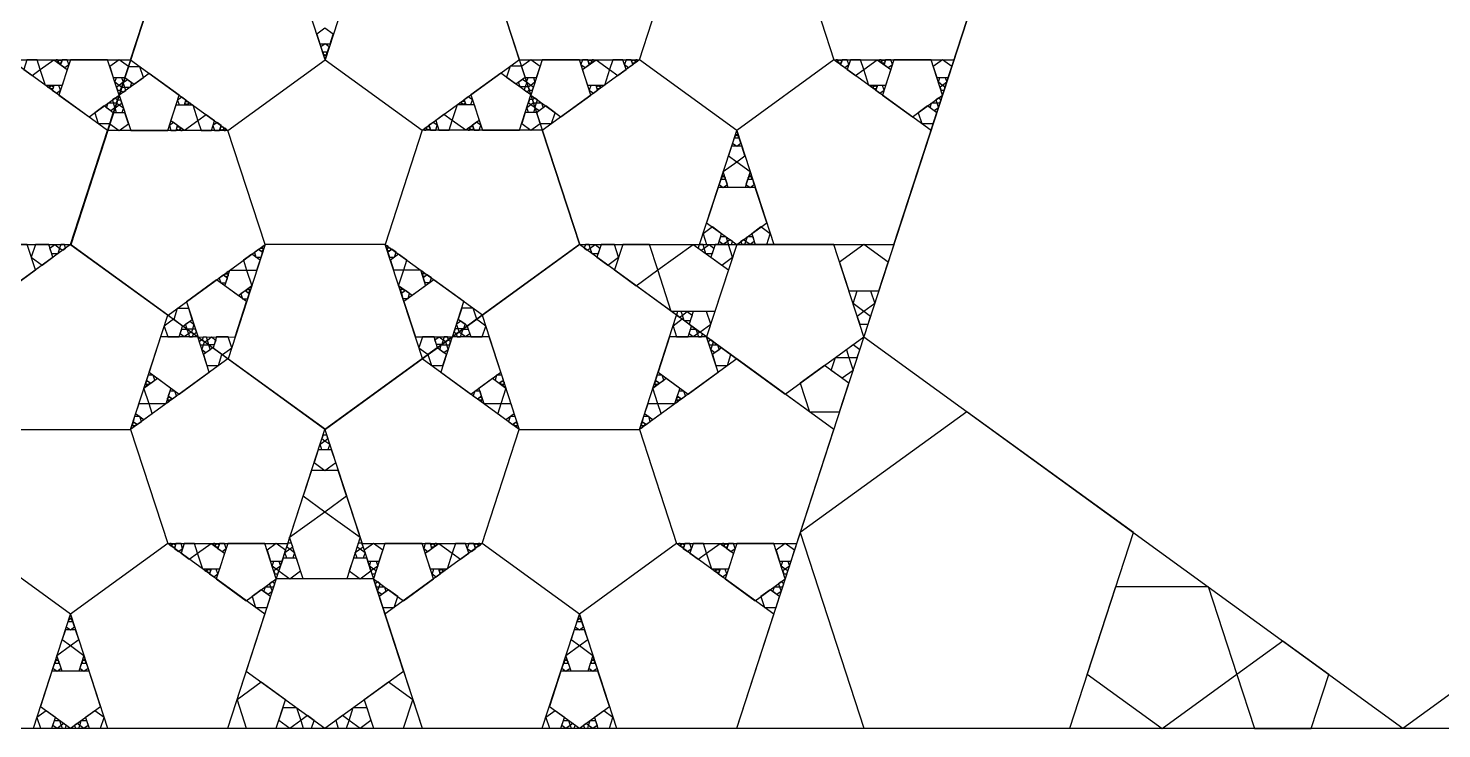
# Model space of a CAD drawing. Header units: inches. Extents: x -578 to 126, y -85 to 118.
# Drawn here: x -311.85 to -282.41, y -85.14 to -70.55 of the extents above; entities that cross this region are included whole.
import ezdxf

# ---------------------------------------------------------------- set-up
doc = ezdxf.new("R2010")
doc.units = ezdxf.units.IN
doc.header["$MEASUREMENT"] = 0
doc.layers.add('drawing', color=7, linetype='Continuous')

msp = doc.modelspace()

# ---------------------------------------------------------------- linework, layer by layer
for points in [[(-302.398, -68.823), (-300.374, -75.054), (-305.674, -78.905), (-310.974, -75.054), (-308.949, -68.823)], [(-299.123, -71.203), (-298.349, -68.823), (-295.847, -68.823), (-295.074, -71.203), (-297.098, -72.674)], [(-305.672, -71.202), (-303.646, -72.671), (-304.417, -75.051), (-306.919, -75.054), (-307.695, -72.675)], [(-309.723, -78.905), (-308.949, -81.285), (-310.974, -82.755), (-312.998, -81.285), (-312.225, -78.905)], [(-301.625, -78.905), (-299.123, -78.905), (-298.349, -81.285), (-300.374, -82.755), (-302.398, -81.285)]]:
    msp.add_lwpolyline(points, close=True)
at = {"layer": 'drawing'}
for points in [[(-283.222, 95.766), (-378.328, 26.668), (-342.001, -85.135), (-224.444, -85.135), (-188.117, 26.668)], [(-319.55, -16.037), (-355.877, -42.43), (-342.001, -85.135), (-297.098, -85.135), (-283.222, -42.43)], [(-319.55, -16.037), (-355.877, -42.43), (-342.001, -85.135), (-297.098, -85.135), (-283.222, -42.43)], [(-319.55, -68.823), (-314.249, -85.135), (-297.098, -85.135), (-291.798, -68.823), (-305.674, -58.742)], [(-305.674, -58.742), (-319.55, -68.823), (-314.249, -85.135), (-297.098, -85.135), (-291.798, -68.823)], [(-294.448, -76.979), (-283.222, -85.135), (-271.997, -76.98), (-276.285, -63.783), (-290.16, -63.783)], [(-294.448, -76.979), (-283.222, -85.135), (-271.997, -76.979), (-276.285, -63.783), (-290.16, -63.783)], [(-308.949, -68.823), (-314.249, -64.973), (-319.55, -68.823), (-317.525, -75.054), (-310.974, -75.054)], [(-308.949, -68.823), (-314.249, -64.973), (-319.55, -68.823), (-317.525, -75.054), (-310.974, -75.054)], [(-300.374, -75.054), (-293.822, -75.054), (-291.798, -68.823), (-297.098, -64.973), (-302.398, -68.823)], [(-300.374, -75.054), (-293.822, -75.054), (-291.798, -68.823), (-297.098, -64.973), (-302.398, -68.823)], [(-312.225, -71.203), (-309.723, -71.203), (-308.949, -68.823), (-310.974, -67.353), (-312.998, -68.823)], [(-298.349, -68.823), (-300.374, -67.353), (-302.398, -68.823), (-301.625, -71.203), (-299.123, -71.203)], [(-295.074, -71.203), (-292.571, -71.203), (-291.798, -68.823), (-293.822, -67.353), (-295.847, -68.823)], [(-308.95, -68.826), (-310.968, -75.058), (-305.664, -78.903), (-300.368, -75.047), (-302.399, -68.819)], [(-305.672, -71.202), (-306.448, -68.823), (-308.95, -68.826), (-309.721, -71.206), (-307.695, -72.675)], [(-303.646, -72.671), (-301.623, -71.198), (-302.399, -68.819), (-304.901, -68.821), (-305.672, -71.202)], [(-305.5, -70.671), (-305.673, -70.546), (-305.845, -70.672), (-305.779, -70.874), (-305.566, -70.874)], [(-305.586, -70.937), (-305.672, -70.874), (-305.758, -70.937), (-305.725, -71.038), (-305.619, -71.038)], [(-314.249, -72.674), (-313.476, -75.054), (-310.974, -75.054), (-310.201, -72.674), (-312.225, -71.203)], [(-311.774, -71.531), (-311.602, -71.406), (-311.667, -71.203), (-311.88, -71.203), (-311.946, -71.406)], [(-311.494, -71.736), (-311.602, -71.406), (-311.321, -71.202), (-311.04, -71.406), (-311.147, -71.736)], [(-311.256, -71.248), (-311.233, -71.231), (-311.242, -71.203), (-311.271, -71.203), (-311.28, -71.231)], [(-311.218, -71.277), (-311.233, -71.231), (-311.194, -71.203), (-311.155, -71.231), (-311.17, -71.277)], [(-310.587, -72.393), (-309.962, -71.939), (-310.201, -71.203), (-310.974, -71.203), (-311.213, -71.939)], [(-310.587, -72.393), (-309.962, -71.939), (-310.201, -71.203), (-310.974, -71.203), (-311.213, -71.939)], [(-311.093, -71.367), (-311.007, -71.305), (-311.04, -71.203), (-311.146, -71.203), (-311.179, -71.305)], [(-309.768, -71.344), (-309.962, -71.203), (-310.155, -71.344), (-310.081, -71.571), (-309.842, -71.571)], [(-305.633, -71.084), (-305.672, -71.112), (-305.711, -71.084), (-305.696, -71.038), (-305.648, -71.038)], [(-305.648, -71.129), (-305.672, -71.112), (-305.696, -71.129), (-305.687, -71.157), (-305.657, -71.157)], [(-301.193, -71.344), (-301.386, -71.203), (-301.579, -71.344), (-301.505, -71.571), (-301.266, -71.571)], [(-301.147, -71.203), (-301.386, -71.939), (-300.76, -72.393), (-300.135, -71.939), (-300.374, -71.203)], [(-301.147, -71.203), (-301.386, -71.939), (-300.76, -72.393), (-300.135, -71.939), (-300.374, -71.203)], [(-299.123, -71.203), (-301.147, -72.674), (-300.374, -75.054), (-297.871, -75.054), (-297.098, -72.674)], [(-300.308, -71.203), (-300.341, -71.305), (-300.255, -71.367), (-300.168, -71.305), (-300.201, -71.203)], [(-300.027, -71.202), (-299.746, -71.406), (-299.853, -71.736), (-300.201, -71.736), (-300.308, -71.406)], [(-300.154, -71.203), (-300.115, -71.231), (-300.13, -71.277), (-300.178, -71.277), (-300.192, -71.231)], [(-300.106, -71.203), (-300.115, -71.231), (-300.091, -71.248), (-300.067, -71.231), (-300.077, -71.203)], [(-299.68, -71.203), (-299.746, -71.406), (-299.574, -71.531), (-299.401, -71.406), (-299.467, -71.203)], [(-299.401, -71.203), (-299.434, -71.305), (-299.348, -71.367), (-299.262, -71.305), (-299.295, -71.203)], [(-299.247, -71.203), (-299.208, -71.231), (-299.223, -71.277), (-299.271, -71.277), (-299.286, -71.231)], [(-299.199, -71.203), (-299.208, -71.231), (-299.185, -71.248), (-299.161, -71.231), (-299.17, -71.203)], [(-297.098, -72.674), (-296.325, -75.054), (-293.822, -75.054), (-293.049, -72.674), (-295.074, -71.203)], [(-295.012, -71.248), (-294.988, -71.231), (-294.997, -71.203), (-295.026, -71.203), (-295.035, -71.231)], [(-294.973, -71.277), (-294.988, -71.231), (-294.949, -71.203), (-294.91, -71.231), (-294.925, -71.277)], [(-294.848, -71.367), (-294.762, -71.305), (-294.795, -71.203), (-294.901, -71.203), (-294.934, -71.305)], [(-294.623, -71.531), (-294.45, -71.406), (-294.516, -71.203), (-294.729, -71.203), (-294.795, -71.406)], [(-294.343, -71.736), (-294.45, -71.406), (-294.169, -71.202), (-293.888, -71.406), (-293.996, -71.736)], [(-294.105, -71.248), (-294.081, -71.231), (-294.09, -71.203), (-294.12, -71.203), (-294.129, -71.231)], [(-294.066, -71.277), (-294.081, -71.231), (-294.043, -71.203), (-294.004, -71.231), (-294.019, -71.277)], [(-293.436, -72.393), (-292.81, -71.939), (-293.049, -71.203), (-293.822, -71.203), (-294.061, -71.939)], [(-293.436, -72.393), (-292.81, -71.939), (-293.049, -71.203), (-293.822, -71.203), (-294.061, -71.939)], [(-293.942, -71.367), (-293.855, -71.305), (-293.888, -71.203), (-293.995, -71.203), (-294.028, -71.305)], [(-292.617, -71.344), (-292.81, -71.203), (-293.004, -71.344), (-292.93, -71.571), (-292.691, -71.571)], [(-309.334, -71.487), (-309.959, -71.942), (-309.719, -72.677), (-308.946, -72.676), (-308.708, -71.941)], [(-309.453, -71.574), (-309.527, -71.347), (-309.766, -71.347), (-309.84, -71.574), (-309.646, -71.714)], [(-301.621, -72.668), (-301.383, -71.933), (-302.009, -71.479), (-302.634, -71.934), (-302.395, -72.669)], [(-301.621, -72.668), (-301.383, -71.933), (-302.009, -71.479), (-302.634, -71.934), (-302.395, -72.669)], [(-301.577, -71.338), (-301.816, -71.338), (-301.89, -71.566), (-301.696, -71.706), (-301.503, -71.565)], [(-311.429, -71.781), (-311.406, -71.764), (-311.415, -71.736), (-311.444, -71.736), (-311.453, -71.764)], [(-311.391, -71.81), (-311.406, -71.764), (-311.367, -71.736), (-311.328, -71.764), (-311.343, -71.81)], [(-311.266, -71.9), (-311.18, -71.837), (-311.213, -71.736), (-311.319, -71.736), (-311.352, -71.837)], [(-309.875, -71.673), (-309.962, -71.736), (-310.048, -71.673), (-310.015, -71.571), (-309.908, -71.571)], [(-309.908, -71.775), (-309.962, -71.736), (-310.015, -71.775), (-309.995, -71.837), (-309.929, -71.837)], [(-309.82, -71.841), (-309.84, -71.778), (-309.906, -71.778), (-309.926, -71.841), (-309.873, -71.879)], [(-309.733, -71.778), (-309.84, -71.778), (-309.873, -71.676), (-309.787, -71.613), (-309.7, -71.676)], [(-301.469, -71.667), (-301.503, -71.769), (-301.61, -71.769), (-301.643, -71.667), (-301.556, -71.604)], [(-301.437, -71.769), (-301.503, -71.769), (-301.523, -71.832), (-301.469, -71.87), (-301.416, -71.832)], [(-301.299, -71.673), (-301.386, -71.736), (-301.473, -71.673), (-301.44, -71.571), (-301.332, -71.571)], [(-301.333, -71.775), (-301.386, -71.736), (-301.439, -71.775), (-301.419, -71.837), (-301.353, -71.837)], [(-300.135, -71.736), (-300.168, -71.837), (-300.082, -71.9), (-299.995, -71.837), (-300.028, -71.736)], [(-299.981, -71.736), (-299.942, -71.764), (-299.957, -71.81), (-300.004, -71.81), (-300.019, -71.764)], [(-299.933, -71.736), (-299.942, -71.764), (-299.918, -71.781), (-299.894, -71.764), (-299.903, -71.736)], [(-294.278, -71.781), (-294.254, -71.764), (-294.263, -71.736), (-294.293, -71.736), (-294.302, -71.764)], [(-294.24, -71.81), (-294.254, -71.764), (-294.216, -71.736), (-294.177, -71.764), (-294.192, -71.81)], [(-294.115, -71.9), (-294.028, -71.837), (-294.061, -71.736), (-294.168, -71.736), (-294.201, -71.837)], [(-292.723, -71.673), (-292.81, -71.736), (-292.897, -71.673), (-292.864, -71.571), (-292.757, -71.571)], [(-292.757, -71.775), (-292.81, -71.736), (-292.863, -71.775), (-292.843, -71.837), (-292.777, -71.837)], [(-310.188, -72.103), (-310.081, -72.103), (-310.048, -72.205), (-310.134, -72.268), (-310.221, -72.205)], [(-310.101, -72.04), (-310.081, -72.103), (-310.015, -72.103), (-309.994, -72.04), (-310.048, -72.001)], [(-310.012, -72.106), (-309.959, -72.145), (-309.906, -72.106), (-309.926, -72.043), (-309.992, -72.043)], [(-308.655, -71.979), (-308.741, -72.042), (-308.708, -72.143), (-308.601, -72.143), (-308.568, -72.042)], [(-308.529, -72.07), (-308.515, -72.115), (-308.553, -72.143), (-308.592, -72.115), (-308.577, -72.07)], [(-308.491, -72.098), (-308.515, -72.115), (-308.506, -72.143), (-308.476, -72.143), (-308.467, -72.115)], [(-302.836, -72.137), (-302.827, -72.109), (-302.851, -72.092), (-302.875, -72.109), (-302.866, -72.137)], [(-302.788, -72.137), (-302.827, -72.109), (-302.812, -72.064), (-302.765, -72.063), (-302.75, -72.109)], [(-302.634, -72.137), (-302.601, -72.035), (-302.688, -71.973), (-302.774, -72.036), (-302.741, -72.137)], [(-301.436, -72.097), (-301.383, -72.135), (-301.33, -72.097), (-301.35, -72.034), (-301.416, -72.034)], [(-301.333, -72.103), (-301.267, -72.103), (-301.247, -72.04), (-301.3, -72.001), (-301.353, -72.04)], [(-301.3, -72.205), (-301.267, -72.103), (-301.16, -72.103), (-301.126, -72.205), (-301.213, -72.268)], [(-293.037, -72.103), (-292.929, -72.103), (-292.896, -72.205), (-292.983, -72.268), (-293.07, -72.205)], [(-292.95, -72.04), (-292.929, -72.103), (-292.863, -72.103), (-292.843, -72.04), (-292.896, -72.001)], [(-310.468, -72.306), (-310.394, -72.534), (-310.155, -72.534), (-310.081, -72.306), (-310.274, -72.166)], [(-310.152, -72.537), (-309.958, -72.677), (-309.765, -72.537), (-309.839, -72.31), (-310.078, -72.31)], [(-310.046, -72.208), (-309.959, -72.145), (-309.872, -72.208), (-309.905, -72.31), (-310.012, -72.31)], [(-308.426, -72.143), (-308.318, -72.473), (-308.599, -72.677), (-308.88, -72.474), (-308.773, -72.143)], [(-308.146, -72.348), (-308.318, -72.473), (-308.252, -72.676), (-308.039, -72.675), (-307.974, -72.473)], [(-303.088, -72.67), (-303.023, -72.467), (-303.195, -72.342), (-303.367, -72.468), (-303.301, -72.67)], [(-302.741, -72.671), (-303.023, -72.467), (-302.916, -72.137), (-302.568, -72.137), (-302.461, -72.467)], [(-301.576, -72.528), (-301.382, -72.668), (-301.189, -72.528), (-301.263, -72.3), (-301.502, -72.301)], [(-301.47, -72.199), (-301.383, -72.135), (-301.296, -72.198), (-301.329, -72.3), (-301.437, -72.301)], [(-301.193, -72.534), (-300.954, -72.534), (-300.88, -72.306), (-301.073, -72.166), (-301.266, -72.306)], [(-293.316, -72.306), (-293.243, -72.534), (-293.004, -72.534), (-292.93, -72.306), (-293.123, -72.166)], [(-307.695, -72.675), (-310.197, -72.678), (-310.968, -75.058), (-308.942, -76.527), (-306.919, -75.054)], [(-308.827, -72.512), (-308.913, -72.575), (-308.88, -72.676), (-308.774, -72.676), (-308.741, -72.575)], [(-308.702, -72.603), (-308.687, -72.648), (-308.726, -72.676), (-308.765, -72.648), (-308.75, -72.603)], [(-308.664, -72.631), (-308.687, -72.648), (-308.678, -72.676), (-308.649, -72.676), (-308.64, -72.648)], [(-307.92, -72.511), (-308.007, -72.574), (-307.974, -72.675), (-307.867, -72.675), (-307.834, -72.574)], [(-307.795, -72.602), (-307.781, -72.647), (-307.819, -72.675), (-307.858, -72.647), (-307.843, -72.602)], [(-307.757, -72.63), (-307.781, -72.647), (-307.772, -72.675), (-307.742, -72.675), (-307.733, -72.647)], [(-304.417, -75.051), (-302.391, -76.52), (-300.368, -75.047), (-301.144, -72.668), (-303.646, -72.671)], [(-303.569, -72.671), (-303.56, -72.643), (-303.584, -72.625), (-303.608, -72.643), (-303.598, -72.671)], [(-303.521, -72.671), (-303.56, -72.643), (-303.545, -72.597), (-303.498, -72.597), (-303.483, -72.643)], [(-303.367, -72.67), (-303.334, -72.569), (-303.421, -72.507), (-303.507, -72.569), (-303.474, -72.67)], [(-302.663, -72.67), (-302.654, -72.642), (-302.677, -72.624), (-302.701, -72.642), (-302.692, -72.67)], [(-302.615, -72.67), (-302.654, -72.642), (-302.639, -72.596), (-302.591, -72.596), (-302.576, -72.642)], [(-302.461, -72.669), (-302.428, -72.568), (-302.514, -72.506), (-302.6, -72.568), (-302.567, -72.669)], [(-297.27, -73.204), (-297.098, -73.33), (-296.926, -73.204), (-296.992, -73.002), (-297.205, -73.002)], [(-297.184, -72.939), (-297.098, -73.002), (-297.012, -72.939), (-297.045, -72.838), (-297.151, -72.838)], [(-297.137, -72.793), (-297.098, -72.764), (-297.059, -72.793), (-297.074, -72.838), (-297.122, -72.838)], [(-297.122, -72.747), (-297.098, -72.764), (-297.074, -72.747), (-297.083, -72.719), (-297.113, -72.719)], [(-297.402, -73.609), (-297.378, -73.627), (-297.354, -73.609), (-297.364, -73.581), (-297.393, -73.581)], [(-297.379, -73.534), (-297.098, -73.33), (-296.817, -73.534), (-296.924, -73.864), (-297.272, -73.864)], [(-296.842, -73.609), (-296.818, -73.627), (-296.794, -73.609), (-296.803, -73.581), (-296.833, -73.581)], [(-297.724, -74.6), (-297.098, -75.054), (-296.472, -74.6), (-296.711, -73.864), (-297.485, -73.864)], [(-297.464, -73.801), (-297.378, -73.864), (-297.292, -73.801), (-297.325, -73.7), (-297.431, -73.7)], [(-297.417, -73.655), (-297.378, -73.627), (-297.34, -73.655), (-297.354, -73.7), (-297.402, -73.7)], [(-296.904, -73.801), (-296.818, -73.864), (-296.732, -73.801), (-296.765, -73.7), (-296.871, -73.7)], [(-296.857, -73.655), (-296.818, -73.627), (-296.779, -73.655), (-296.794, -73.7), (-296.842, -73.7)], [(-297.604, -74.686), (-297.798, -74.827), (-297.724, -75.054), (-297.485, -75.054), (-297.411, -74.827)], [(-296.472, -75.054), (-296.399, -74.827), (-296.592, -74.686), (-296.785, -74.827), (-296.711, -75.054)], [(-310.974, -75.054), (-316.274, -78.905), (-314.249, -85.135), (-307.698, -85.135), (-305.674, -78.905)], [(-310.974, -75.054), (-316.274, -78.905), (-314.249, -85.135), (-307.698, -85.135), (-305.674, -78.905)], [(-309.723, -78.905), (-308.949, -76.525), (-310.974, -75.054), (-312.998, -76.525), (-312.225, -78.905)], [(-312.434, -75.054), (-312.606, -75.584), (-312.155, -75.912), (-311.704, -75.584), (-311.876, -75.054)], [(-311.704, -75.054), (-311.79, -75.319), (-311.564, -75.483), (-311.339, -75.319), (-311.425, -75.054)], [(-311.3, -75.053), (-311.199, -75.127), (-311.237, -75.246), (-311.362, -75.246), (-311.401, -75.127)], [(-311.175, -75.054), (-311.199, -75.127), (-311.136, -75.172), (-311.074, -75.127), (-311.098, -75.054)], [(-306.919, -75.054), (-307.69, -77.435), (-305.664, -78.903), (-303.641, -77.43), (-304.417, -75.051)], [(-305.674, -78.905), (-303.649, -85.135), (-297.098, -85.135), (-295.074, -78.905), (-300.374, -75.054)], [(-305.674, -78.905), (-303.649, -85.135), (-297.098, -85.135), (-295.074, -78.905), (-300.374, -75.054)], [(-299.123, -78.905), (-298.349, -76.525), (-300.374, -75.054), (-302.398, -76.525), (-301.625, -78.905)], [(-300.211, -75.172), (-300.149, -75.127), (-300.173, -75.054), (-300.249, -75.054), (-300.273, -75.127)], [(-300.11, -75.246), (-300.149, -75.127), (-300.048, -75.053), (-299.946, -75.127), (-299.985, -75.246)], [(-299.783, -75.483), (-299.558, -75.319), (-299.644, -75.054), (-299.923, -75.054), (-300.009, -75.319)], [(-299.193, -75.912), (-298.741, -75.584), (-298.914, -75.054), (-299.472, -75.054), (-299.644, -75.584)], [(-298.461, -76.449), (-298.741, -75.584), (-298.006, -75.05), (-297.27, -75.584), (-297.551, -76.449)], [(-297.838, -75.172), (-297.776, -75.127), (-297.799, -75.054), (-297.876, -75.054), (-297.9, -75.127)], [(-297.737, -75.246), (-297.776, -75.127), (-297.674, -75.053), (-297.573, -75.127), (-297.612, -75.246)], [(-296.086, -78.169), (-294.448, -76.979), (-295.074, -75.054), (-297.098, -75.054), (-297.724, -76.979)], [(-296.086, -78.169), (-294.448, -76.979), (-295.074, -75.054), (-297.098, -75.054), (-297.724, -76.979)], [(-297.41, -75.483), (-297.184, -75.319), (-297.27, -75.054), (-297.549, -75.054), (-297.635, -75.319)], [(-297.324, -74.889), (-297.291, -74.991), (-297.378, -75.055), (-297.464, -74.991), (-297.431, -74.889)], [(-297.237, -74.953), (-297.291, -74.991), (-297.27, -75.054), (-297.205, -75.054), (-297.184, -74.991)], [(-296.926, -75.054), (-296.905, -74.991), (-296.959, -74.953), (-297.012, -74.991), (-296.992, -75.054)], [(-296.819, -75.055), (-296.905, -74.991), (-296.872, -74.889), (-296.765, -74.889), (-296.732, -74.991)], [(-293.942, -75.422), (-294.448, -75.054), (-294.954, -75.422), (-294.761, -76.017), (-294.135, -76.017)], [(-307.37, -75.382), (-307.304, -75.585), (-307.091, -75.585), (-307.025, -75.382), (-307.198, -75.257)], [(-307.144, -75.218), (-307.111, -75.319), (-307.005, -75.319), (-306.972, -75.218), (-307.058, -75.155)], [(-307.02, -75.127), (-306.972, -75.127), (-306.957, -75.173), (-306.996, -75.201), (-307.034, -75.173)], [(-306.981, -75.099), (-306.972, -75.127), (-306.943, -75.127), (-306.934, -75.099), (-306.957, -75.082)], [(-304.393, -75.124), (-304.363, -75.124), (-304.354, -75.096), (-304.378, -75.079), (-304.402, -75.096)], [(-304.378, -75.17), (-304.363, -75.124), (-304.316, -75.124), (-304.301, -75.17), (-304.339, -75.198)], [(-304.33, -75.316), (-304.224, -75.316), (-304.191, -75.215), (-304.277, -75.152), (-304.363, -75.215)], [(-304.244, -75.581), (-304.031, -75.581), (-303.965, -75.379), (-304.138, -75.254), (-304.31, -75.379)], [(-307.651, -75.585), (-307.304, -75.585), (-307.196, -75.915), (-307.477, -76.119), (-307.758, -75.916)], [(-307.714, -75.633), (-307.705, -75.661), (-307.675, -75.661), (-307.666, -75.633), (-307.69, -75.616)], [(-304.138, -75.912), (-304.031, -75.581), (-303.683, -75.581), (-303.576, -75.911), (-303.857, -76.115)], [(-303.659, -75.656), (-303.629, -75.656), (-303.62, -75.628), (-303.644, -75.611), (-303.668, -75.629)], [(-303.644, -75.702), (-303.629, -75.656), (-303.582, -75.656), (-303.567, -75.702), (-303.606, -75.73)], [(-308.556, -76.246), (-308.316, -76.981), (-307.543, -76.98), (-307.304, -76.244), (-307.93, -75.791)], [(-308.556, -76.246), (-308.316, -76.981), (-307.543, -76.98), (-307.304, -76.244), (-307.93, -75.791)], [(-307.877, -75.752), (-307.844, -75.853), (-307.738, -75.853), (-307.705, -75.752), (-307.791, -75.689)], [(-307.753, -75.661), (-307.705, -75.661), (-307.69, -75.706), (-307.729, -75.734), (-307.767, -75.706)], [(-307.26, -75.962), (-307.251, -75.99), (-307.222, -75.99), (-307.213, -75.962), (-307.237, -75.944)], [(-304.112, -75.986), (-304.082, -75.986), (-304.073, -75.958), (-304.097, -75.941), (-304.121, -75.958)], [(-303.789, -76.976), (-303.016, -76.975), (-302.778, -76.24), (-303.404, -75.786), (-304.029, -76.241)], [(-303.789, -76.976), (-303.016, -76.975), (-302.778, -76.24), (-303.404, -75.786), (-304.029, -76.241)], [(-303.596, -75.848), (-303.49, -75.848), (-303.457, -75.747), (-303.543, -75.685), (-303.629, -75.747)], [(-307.424, -76.081), (-307.391, -76.182), (-307.284, -76.182), (-307.251, -76.08), (-307.337, -76.018)], [(-307.299, -75.99), (-307.251, -75.99), (-307.236, -76.035), (-307.275, -76.063), (-307.314, -76.035)], [(-304.097, -76.032), (-304.082, -75.986), (-304.035, -75.986), (-304.02, -76.032), (-304.058, -76.06)], [(-304.049, -76.178), (-303.943, -76.178), (-303.91, -76.077), (-303.996, -76.014), (-304.082, -76.077)], [(-294.221, -76.284), (-294.448, -76.449), (-294.675, -76.284), (-294.589, -76.017), (-294.308, -76.017)], [(-308.51, -76.386), (-308.749, -76.386), (-308.822, -76.614), (-308.629, -76.754), (-308.436, -76.613)], [(-302.51, -76.607), (-302.584, -76.38), (-302.823, -76.38), (-302.897, -76.607), (-302.703, -76.748)], [(-298.291, -76.567), (-298.229, -76.522), (-298.253, -76.449), (-298.329, -76.449), (-298.353, -76.522)], [(-298.19, -76.641), (-298.229, -76.522), (-298.128, -76.448), (-298.026, -76.522), (-298.065, -76.641)], [(-297.863, -76.878), (-297.638, -76.714), (-297.724, -76.449), (-298.002, -76.449), (-298.089, -76.714)], [(-294.309, -76.55), (-294.448, -76.449), (-294.587, -76.55), (-294.534, -76.714), (-294.362, -76.714)], [(-308.83, -76.612), (-309.023, -76.752), (-308.949, -76.979), (-308.71, -76.979), (-308.637, -76.752)], [(-308.55, -76.815), (-308.516, -76.917), (-308.603, -76.98), (-308.69, -76.917), (-308.657, -76.815)], [(-308.402, -76.715), (-308.435, -76.817), (-308.542, -76.817), (-308.576, -76.715), (-308.489, -76.652)], [(-308.369, -76.817), (-308.435, -76.817), (-308.455, -76.88), (-308.402, -76.918), (-308.349, -76.88)], [(-302.876, -76.874), (-302.897, -76.811), (-302.963, -76.811), (-302.983, -76.874), (-302.93, -76.913)], [(-302.789, -76.811), (-302.897, -76.811), (-302.93, -76.709), (-302.843, -76.646), (-302.756, -76.709)], [(-302.744, -76.98), (-302.831, -76.917), (-302.798, -76.815), (-302.691, -76.815), (-302.657, -76.917)], [(-302.398, -76.979), (-302.324, -76.752), (-302.518, -76.612), (-302.711, -76.752), (-302.637, -76.979)], [(-298.23, -76.612), (-298.423, -76.752), (-298.349, -76.979), (-298.11, -76.979), (-298.036, -76.752)], [(-297.949, -76.815), (-297.916, -76.917), (-298.003, -76.98), (-298.09, -76.917), (-298.057, -76.815)], [(-308.085, -77.715), (-308.324, -76.979), (-309.097, -76.979), (-309.336, -77.715), (-308.71, -78.169)], [(-308.085, -77.715), (-308.324, -76.979), (-309.097, -76.979), (-309.336, -77.715), (-308.71, -78.169)], [(-308.463, -76.878), (-308.516, -76.917), (-308.496, -76.979), (-308.43, -76.979), (-308.41, -76.917)], [(-308.271, -77.143), (-308.205, -77.143), (-308.184, -77.081), (-308.238, -77.042), (-308.291, -77.081)], [(-308.176, -77.082), (-308.123, -77.043), (-308.143, -76.981), (-308.209, -76.981), (-308.23, -77.043)], [(-308.09, -77.145), (-308.123, -77.043), (-308.036, -76.98), (-307.949, -77.043), (-307.982, -77.145)], [(-307.809, -77.348), (-307.616, -77.207), (-307.69, -76.98), (-307.929, -76.98), (-308.003, -77.208)], [(-303.641, -76.976), (-303.715, -77.203), (-303.521, -77.343), (-303.328, -77.203), (-303.402, -76.976)], [(-303.295, -76.975), (-303.208, -77.038), (-303.241, -77.14), (-303.349, -77.14), (-303.382, -77.038)], [(-302.25, -76.979), (-303.024, -76.979), (-303.263, -77.715), (-302.637, -78.169), (-302.012, -77.715)], [(-302.25, -76.979), (-303.024, -76.979), (-303.263, -77.715), (-302.637, -78.169), (-302.012, -77.715)], [(-303.188, -76.975), (-303.208, -77.038), (-303.155, -77.077), (-303.102, -77.038), (-303.122, -76.975)], [(-303.163, -77.081), (-303.143, -77.143), (-303.077, -77.143), (-303.057, -77.081), (-303.11, -77.042)], [(-302.851, -76.979), (-302.831, -76.917), (-302.884, -76.878), (-302.938, -76.917), (-302.917, -76.979)], [(-297.485, -77.715), (-297.724, -76.979), (-298.497, -76.979), (-298.736, -77.715), (-298.11, -78.169)], [(-297.485, -77.715), (-297.724, -76.979), (-298.497, -76.979), (-298.736, -77.715), (-298.11, -78.169)], [(-297.863, -76.878), (-297.916, -76.917), (-297.896, -76.979), (-297.83, -76.979), (-297.81, -76.917)], [(-297.67, -77.143), (-297.605, -77.143), (-297.584, -77.081), (-297.638, -77.042), (-297.691, -77.081)], [(-308.238, -77.245), (-308.205, -77.143), (-308.097, -77.143), (-308.064, -77.245), (-308.151, -77.308)], [(-308.13, -77.574), (-307.892, -77.574), (-307.818, -77.347), (-308.011, -77.207), (-308.204, -77.347)], [(-303.53, -77.347), (-303.456, -77.574), (-303.217, -77.574), (-303.143, -77.347), (-303.337, -77.207)], [(-303.25, -77.143), (-303.143, -77.143), (-303.11, -77.245), (-303.196, -77.308), (-303.283, -77.245)], [(-297.638, -77.245), (-297.605, -77.143), (-297.497, -77.143), (-297.464, -77.245), (-297.551, -77.308)], [(-297.53, -77.574), (-297.291, -77.574), (-297.218, -77.347), (-297.411, -77.207), (-297.604, -77.347)], [(-295.041, -77.408), (-294.76, -77.408), (-294.673, -77.676), (-294.9, -77.841), (-295.128, -77.676)], [(-294.813, -77.245), (-294.76, -77.408), (-294.587, -77.408), (-294.534, -77.245), (-294.674, -77.143)], [(-308.949, -81.285), (-306.447, -81.285), (-305.674, -78.905), (-307.698, -77.434), (-309.723, -78.905)], [(-301.625, -78.905), (-303.649, -77.434), (-305.674, -78.905), (-304.901, -81.285), (-302.398, -81.285)], [(-298.349, -81.285), (-295.847, -81.285), (-295.074, -78.905), (-297.098, -77.434), (-299.123, -78.905)], [(-295.773, -77.942), (-295.58, -78.537), (-294.954, -78.537), (-294.761, -77.942), (-295.267, -77.574)], [(-308.99, -78.374), (-309.337, -78.374), (-309.445, -78.044), (-309.164, -77.84), (-308.883, -78.044)], [(-309.38, -77.997), (-309.389, -77.97), (-309.419, -77.97), (-309.428, -77.997), (-309.404, -78.015)], [(-309.342, -77.97), (-309.389, -77.97), (-309.404, -77.924), (-309.366, -77.896), (-309.327, -77.924)], [(-309.217, -77.879), (-309.25, -77.777), (-309.356, -77.777), (-309.389, -77.879), (-309.303, -77.941)], [(-301.903, -78.044), (-302.01, -78.374), (-302.357, -78.374), (-302.465, -78.044), (-302.184, -77.84)], [(-301.991, -77.777), (-302.098, -77.777), (-302.131, -77.879), (-302.044, -77.941), (-301.958, -77.879)], [(-301.943, -77.924), (-301.958, -77.97), (-302.006, -77.97), (-302.021, -77.924), (-301.982, -77.896)], [(-301.929, -77.97), (-301.958, -77.97), (-301.967, -77.997), (-301.943, -78.015), (-301.92, -77.997)], [(-298.39, -78.374), (-298.737, -78.374), (-298.845, -78.044), (-298.564, -77.84), (-298.283, -78.044)], [(-298.78, -77.997), (-298.789, -77.97), (-298.819, -77.97), (-298.828, -77.997), (-298.804, -78.015)], [(-298.741, -77.97), (-298.789, -77.97), (-298.804, -77.924), (-298.765, -77.896), (-298.727, -77.924)], [(-298.617, -77.879), (-298.65, -77.777), (-298.756, -77.777), (-298.789, -77.879), (-298.703, -77.941)], [(-308.927, -78.327), (-308.936, -78.299), (-308.966, -78.299), (-308.975, -78.327), (-308.951, -78.344)], [(-308.888, -78.299), (-308.936, -78.299), (-308.951, -78.253), (-308.912, -78.225), (-308.874, -78.253)], [(-308.764, -78.208), (-308.797, -78.107), (-308.903, -78.107), (-308.936, -78.208), (-308.85, -78.271)], [(-302.444, -78.107), (-302.551, -78.107), (-302.584, -78.208), (-302.498, -78.271), (-302.412, -78.208)], [(-302.397, -78.253), (-302.411, -78.299), (-302.459, -78.299), (-302.474, -78.253), (-302.435, -78.225)], [(-302.382, -78.299), (-302.411, -78.299), (-302.42, -78.327), (-302.397, -78.344), (-302.373, -78.327)], [(-298.327, -78.327), (-298.336, -78.299), (-298.365, -78.299), (-298.374, -78.327), (-298.351, -78.344)], [(-298.288, -78.299), (-298.336, -78.299), (-298.351, -78.253), (-298.312, -78.225), (-298.273, -78.253)], [(-298.164, -78.208), (-298.196, -78.107), (-298.303, -78.107), (-298.336, -78.208), (-298.25, -78.271)], [(-309.272, -78.577), (-309.337, -78.374), (-309.55, -78.374), (-309.616, -78.577), (-309.444, -78.702)], [(-301.797, -78.374), (-302.01, -78.374), (-302.076, -78.577), (-301.904, -78.702), (-301.731, -78.577)], [(-298.671, -78.577), (-298.737, -78.374), (-298.95, -78.374), (-299.016, -78.577), (-298.844, -78.702)], [(-292.304, -78.537), (-295.773, -81.057), (-294.448, -85.135), (-290.16, -85.135), (-288.835, -81.057)], [(-309.661, -78.86), (-309.67, -78.832), (-309.699, -78.832), (-309.708, -78.86), (-309.684, -78.877)], [(-309.622, -78.832), (-309.67, -78.832), (-309.684, -78.786), (-309.646, -78.758), (-309.607, -78.786)], [(-309.497, -78.741), (-309.53, -78.64), (-309.637, -78.64), (-309.669, -78.741), (-309.583, -78.803)], [(-301.711, -78.64), (-301.817, -78.64), (-301.85, -78.741), (-301.764, -78.803), (-301.678, -78.741)], [(-301.663, -78.786), (-301.678, -78.832), (-301.726, -78.832), (-301.741, -78.786), (-301.702, -78.758)], [(-301.649, -78.832), (-301.678, -78.832), (-301.687, -78.86), (-301.663, -78.877), (-301.64, -78.86)], [(-299.06, -78.86), (-299.069, -78.832), (-299.099, -78.832), (-299.108, -78.86), (-299.084, -78.877)], [(-299.022, -78.832), (-299.069, -78.832), (-299.084, -78.786), (-299.046, -78.758), (-299.007, -78.786)], [(-298.897, -78.741), (-298.93, -78.64), (-299.036, -78.64), (-299.069, -78.741), (-298.983, -78.803)], [(-305.775, -79.215), (-305.674, -79.141), (-305.572, -79.215), (-305.611, -79.334), (-305.736, -79.334)], [(-305.736, -79.096), (-305.674, -79.141), (-305.612, -79.096), (-305.635, -79.023), (-305.712, -79.023)], [(-305.899, -79.599), (-305.674, -79.763), (-305.448, -79.599), (-305.534, -79.334), (-305.813, -79.334)], [(-306.125, -80.293), (-305.674, -80.621), (-305.222, -80.293), (-305.395, -79.763), (-305.953, -79.763)], [(-306.409, -81.155), (-305.674, -80.621), (-304.938, -81.155), (-305.219, -82.02), (-306.128, -82.02)], [(-312.998, -81.285), (-315.023, -82.755), (-314.249, -85.135), (-311.747, -85.135), (-310.974, -82.755)], [(-310.974, -82.755), (-310.201, -85.135), (-307.698, -85.135), (-306.925, -82.755), (-308.949, -81.285)], [(-308.887, -81.33), (-308.864, -81.313), (-308.873, -81.285), (-308.902, -81.285), (-308.911, -81.313)], [(-308.849, -81.358), (-308.864, -81.313), (-308.825, -81.284), (-308.786, -81.313), (-308.801, -81.358)], [(-308.724, -81.448), (-308.638, -81.386), (-308.671, -81.285), (-308.777, -81.285), (-308.81, -81.386)], [(-308.498, -81.612), (-308.326, -81.487), (-308.392, -81.285), (-308.605, -81.285), (-308.671, -81.487)], [(-308.219, -81.817), (-308.326, -81.487), (-308.045, -81.283), (-307.764, -81.487), (-307.871, -81.817)], [(-307.981, -81.33), (-307.957, -81.313), (-307.966, -81.285), (-307.995, -81.285), (-308.004, -81.313)], [(-307.942, -81.358), (-307.957, -81.313), (-307.918, -81.284), (-307.88, -81.313), (-307.894, -81.358)], [(-307.312, -82.475), (-306.686, -82.02), (-306.925, -81.285), (-307.698, -81.285), (-307.937, -82.02)], [(-307.312, -82.475), (-306.686, -82.02), (-306.925, -81.285), (-307.698, -81.285), (-307.937, -82.02)], [(-307.817, -81.449), (-307.731, -81.386), (-307.764, -81.285), (-307.871, -81.285), (-307.903, -81.386)], [(-306.493, -81.425), (-306.686, -81.285), (-306.879, -81.425), (-306.805, -81.652), (-306.567, -81.652)], [(-306.508, -81.472), (-306.407, -81.398), (-306.306, -81.472), (-306.345, -81.591), (-306.47, -81.591)], [(-306.469, -81.353), (-306.407, -81.398), (-306.345, -81.353), (-306.369, -81.28), (-306.446, -81.28)], [(-305.042, -81.472), (-304.94, -81.398), (-304.839, -81.472), (-304.878, -81.591), (-305.003, -81.591)], [(-305.003, -81.353), (-304.94, -81.398), (-304.878, -81.353), (-304.902, -81.28), (-304.979, -81.28)], [(-304.468, -81.425), (-304.662, -81.285), (-304.855, -81.425), (-304.781, -81.652), (-304.542, -81.652)], [(-304.423, -81.285), (-304.662, -82.02), (-304.036, -82.475), (-303.41, -82.02), (-303.649, -81.285)], [(-302.398, -81.285), (-304.423, -82.755), (-303.649, -85.135), (-301.147, -85.135), (-300.374, -82.755)], [(-303.584, -81.285), (-303.616, -81.386), (-303.53, -81.449), (-303.444, -81.386), (-303.477, -81.285)], [(-303.303, -81.283), (-303.022, -81.487), (-303.129, -81.817), (-303.476, -81.817), (-303.584, -81.487)], [(-303.429, -81.284), (-303.391, -81.313), (-303.405, -81.358), (-303.453, -81.358), (-303.468, -81.313)], [(-303.381, -81.285), (-303.391, -81.313), (-303.367, -81.33), (-303.343, -81.313), (-303.352, -81.285)], [(-302.956, -81.285), (-303.022, -81.487), (-302.849, -81.612), (-302.677, -81.487), (-302.743, -81.285)], [(-302.677, -81.285), (-302.71, -81.386), (-302.624, -81.448), (-302.538, -81.386), (-302.57, -81.285)], [(-302.523, -81.284), (-302.484, -81.313), (-302.499, -81.358), (-302.547, -81.358), (-302.561, -81.313)], [(-302.475, -81.285), (-302.484, -81.313), (-302.46, -81.33), (-302.437, -81.313), (-302.446, -81.285)], [(-300.374, -82.755), (-299.6, -85.135), (-297.098, -85.135), (-296.325, -82.755), (-298.349, -81.285)], [(-298.287, -81.33), (-298.263, -81.313), (-298.272, -81.285), (-298.302, -81.285), (-298.311, -81.313)], [(-298.249, -81.358), (-298.263, -81.313), (-298.225, -81.284), (-298.186, -81.313), (-298.201, -81.358)], [(-298.124, -81.448), (-298.038, -81.386), (-298.071, -81.285), (-298.177, -81.285), (-298.21, -81.386)], [(-297.898, -81.612), (-297.726, -81.487), (-297.792, -81.285), (-298.005, -81.285), (-298.071, -81.487)], [(-297.618, -81.817), (-297.726, -81.487), (-297.445, -81.283), (-297.164, -81.487), (-297.271, -81.817)], [(-297.381, -81.33), (-297.357, -81.313), (-297.366, -81.285), (-297.395, -81.285), (-297.404, -81.313)], [(-297.342, -81.358), (-297.357, -81.313), (-297.318, -81.284), (-297.279, -81.313), (-297.294, -81.358)], [(-296.711, -82.475), (-296.086, -82.02), (-296.325, -81.285), (-297.098, -81.285), (-297.337, -82.02)], [(-296.711, -82.475), (-296.086, -82.02), (-296.325, -81.285), (-297.098, -81.285), (-297.337, -82.02)], [(-297.217, -81.449), (-297.131, -81.386), (-297.164, -81.285), (-297.27, -81.285), (-297.303, -81.386)], [(-295.893, -81.425), (-296.086, -81.285), (-296.279, -81.425), (-296.205, -81.652), (-295.966, -81.652)], [(-308.154, -81.863), (-308.13, -81.845), (-308.139, -81.817), (-308.169, -81.817), (-308.178, -81.845)], [(-308.115, -81.891), (-308.13, -81.845), (-308.091, -81.817), (-308.053, -81.845), (-308.068, -81.891)], [(-307.99, -81.981), (-307.904, -81.919), (-307.937, -81.817), (-308.044, -81.817), (-308.077, -81.919)], [(-306.599, -81.754), (-306.686, -81.817), (-306.773, -81.754), (-306.74, -81.652), (-306.632, -81.652)], [(-306.633, -81.856), (-306.686, -81.817), (-306.739, -81.856), (-306.719, -81.919), (-306.653, -81.919)], [(-306.633, -81.856), (-306.407, -82.02), (-306.182, -81.856), (-306.268, -81.591), (-306.547, -81.591)], [(-305.166, -81.856), (-304.94, -82.02), (-304.715, -81.856), (-304.801, -81.591), (-305.08, -81.591)], [(-304.575, -81.754), (-304.662, -81.817), (-304.748, -81.754), (-304.715, -81.652), (-304.608, -81.652)], [(-304.608, -81.856), (-304.662, -81.817), (-304.715, -81.856), (-304.694, -81.919), (-304.629, -81.919)], [(-303.41, -81.817), (-303.443, -81.919), (-303.357, -81.981), (-303.271, -81.919), (-303.304, -81.817)], [(-303.256, -81.817), (-303.217, -81.845), (-303.232, -81.891), (-303.28, -81.891), (-303.295, -81.845)], [(-303.208, -81.817), (-303.217, -81.845), (-303.194, -81.863), (-303.17, -81.845), (-303.179, -81.817)], [(-297.554, -81.863), (-297.53, -81.845), (-297.539, -81.817), (-297.568, -81.817), (-297.577, -81.845)], [(-297.515, -81.891), (-297.53, -81.845), (-297.491, -81.817), (-297.453, -81.845), (-297.467, -81.891)], [(-297.39, -81.981), (-297.304, -81.919), (-297.337, -81.817), (-297.444, -81.817), (-297.476, -81.919)], [(-295.999, -81.754), (-296.086, -81.817), (-296.173, -81.754), (-296.14, -81.652), (-296.032, -81.652)], [(-296.033, -81.856), (-296.086, -81.817), (-296.139, -81.856), (-296.119, -81.919), (-296.053, -81.919)], [(-307.312, -83.945), (-305.674, -85.135), (-304.036, -83.945), (-304.662, -82.02), (-306.686, -82.02)], [(-307.312, -83.945), (-305.674, -85.135), (-304.036, -83.945), (-304.662, -82.02), (-306.686, -82.02)], [(-306.825, -82.121), (-306.805, -82.184), (-306.739, -82.184), (-306.719, -82.121), (-306.772, -82.083)], [(-304.608, -82.184), (-304.542, -82.184), (-304.522, -82.121), (-304.575, -82.083), (-304.629, -82.121)], [(-296.225, -82.121), (-296.205, -82.184), (-296.139, -82.184), (-296.119, -82.121), (-296.172, -82.083)], [(-307.192, -82.388), (-307.118, -82.615), (-306.879, -82.615), (-306.805, -82.388), (-306.999, -82.247)], [(-306.912, -82.184), (-306.805, -82.184), (-306.772, -82.286), (-306.859, -82.349), (-306.946, -82.286)], [(-304.576, -82.286), (-304.542, -82.184), (-304.435, -82.184), (-304.402, -82.286), (-304.489, -82.349)], [(-304.468, -82.615), (-304.229, -82.615), (-304.155, -82.388), (-304.349, -82.247), (-304.542, -82.388)], [(-296.592, -82.388), (-296.518, -82.615), (-296.279, -82.615), (-296.205, -82.388), (-296.399, -82.247)], [(-296.312, -82.184), (-296.205, -82.184), (-296.172, -82.286), (-296.259, -82.349), (-296.345, -82.286)], [(-287.275, -82.181), (-286.68, -84.012), (-288.237, -85.144), (-289.795, -84.012), (-289.2, -82.181)], [(-311.06, -83.021), (-310.974, -83.083), (-310.888, -83.021), (-310.921, -82.919), (-311.027, -82.919)], [(-311.013, -82.874), (-310.974, -82.846), (-310.935, -82.874), (-310.95, -82.919), (-310.998, -82.919)], [(-310.998, -82.828), (-310.974, -82.846), (-310.95, -82.828), (-310.959, -82.801), (-310.989, -82.801)], [(-300.46, -83.021), (-300.374, -83.083), (-300.288, -83.021), (-300.32, -82.919), (-300.427, -82.919)], [(-300.412, -82.874), (-300.374, -82.846), (-300.335, -82.874), (-300.35, -82.919), (-300.398, -82.919)], [(-300.397, -82.828), (-300.374, -82.846), (-300.35, -82.828), (-300.359, -82.801), (-300.388, -82.801)], [(-311.146, -83.286), (-310.974, -83.411), (-310.801, -83.286), (-310.867, -83.083), (-311.08, -83.083)], [(-300.546, -83.286), (-300.374, -83.411), (-300.201, -83.286), (-300.267, -83.083), (-300.48, -83.083)], [(-311.255, -83.615), (-310.974, -83.411), (-310.693, -83.615), (-310.8, -83.945), (-311.147, -83.945)], [(-300.655, -83.615), (-300.374, -83.411), (-300.093, -83.615), (-300.2, -83.945), (-300.547, -83.945)], [(-285.724, -83.318), (-286.68, -84.012), (-286.315, -85.136), (-285.133, -85.136), (-284.768, -84.012)], [(-311.34, -83.883), (-311.254, -83.945), (-311.168, -83.883), (-311.201, -83.782), (-311.307, -83.782)], [(-311.293, -83.736), (-311.254, -83.708), (-311.215, -83.736), (-311.23, -83.782), (-311.278, -83.782)], [(-311.278, -83.691), (-311.254, -83.708), (-311.23, -83.691), (-311.239, -83.663), (-311.269, -83.663)], [(-310.78, -83.883), (-310.694, -83.945), (-310.608, -83.883), (-310.64, -83.782), (-310.747, -83.782)], [(-310.732, -83.736), (-310.694, -83.708), (-310.655, -83.736), (-310.67, -83.782), (-310.718, -83.782)], [(-310.717, -83.691), (-310.694, -83.708), (-310.67, -83.691), (-310.679, -83.663), (-310.708, -83.663)], [(-300.74, -83.883), (-300.654, -83.945), (-300.568, -83.883), (-300.601, -83.782), (-300.707, -83.782)], [(-300.693, -83.736), (-300.654, -83.708), (-300.615, -83.736), (-300.63, -83.782), (-300.678, -83.782)], [(-300.678, -83.691), (-300.654, -83.708), (-300.63, -83.691), (-300.639, -83.663), (-300.669, -83.663)], [(-300.18, -83.883), (-300.094, -83.945), (-300.007, -83.883), (-300.04, -83.782), (-300.147, -83.782)], [(-300.132, -83.736), (-300.094, -83.708), (-300.055, -83.736), (-300.07, -83.782), (-300.117, -83.782)], [(-300.117, -83.691), (-300.094, -83.708), (-300.07, -83.691), (-300.079, -83.663), (-300.108, -83.663)], [(-311.599, -84.681), (-310.974, -85.135), (-310.348, -84.681), (-310.587, -83.945), (-311.36, -83.945)], [(-311.599, -84.681), (-310.974, -85.135), (-310.348, -84.681), (-310.587, -83.945), (-311.36, -83.945)], [(-306.999, -84.173), (-307.505, -84.54), (-307.312, -85.135), (-306.686, -85.135), (-306.493, -84.54)], [(-304.036, -85.135), (-303.843, -84.54), (-304.349, -84.173), (-304.855, -84.54), (-304.662, -85.135)], [(-300.999, -84.681), (-300.374, -85.135), (-299.748, -84.681), (-299.987, -83.945), (-300.76, -83.945)], [(-300.999, -84.681), (-300.374, -85.135), (-299.748, -84.681), (-299.987, -83.945), (-300.76, -83.945)], [(-311.48, -84.768), (-311.673, -84.908), (-311.599, -85.135), (-311.36, -85.135), (-311.287, -84.908)], [(-310.348, -85.135), (-310.274, -84.908), (-310.468, -84.768), (-310.661, -84.908), (-310.587, -85.135)], [(-306.265, -84.704), (-306.178, -84.971), (-306.405, -85.137), (-306.633, -84.971), (-306.546, -84.704)], [(-304.942, -85.137), (-305.169, -84.971), (-305.083, -84.704), (-304.802, -84.704), (-304.715, -84.971)], [(-300.88, -84.768), (-301.073, -84.908), (-300.999, -85.135), (-300.76, -85.135), (-300.687, -84.908)], [(-299.748, -85.135), (-299.674, -84.908), (-299.868, -84.768), (-300.061, -84.908), (-299.987, -85.135)], [(-311.2, -84.971), (-311.167, -85.073), (-311.253, -85.136), (-311.34, -85.073), (-311.307, -84.971)], [(-311.113, -85.034), (-311.167, -85.073), (-311.146, -85.135), (-311.08, -85.135), (-311.06, -85.073)], [(-310.802, -85.135), (-310.781, -85.073), (-310.834, -85.034), (-310.888, -85.073), (-310.867, -85.135)], [(-310.694, -85.136), (-310.781, -85.073), (-310.748, -84.971), (-310.641, -84.971), (-310.608, -85.073)], [(-306.039, -84.87), (-306.178, -84.971), (-306.125, -85.135), (-305.953, -85.135), (-305.899, -84.971)], [(-305.223, -85.135), (-305.169, -84.971), (-305.309, -84.87), (-305.448, -84.971), (-305.395, -85.135)], [(-300.6, -84.971), (-300.566, -85.073), (-300.653, -85.136), (-300.74, -85.073), (-300.707, -84.971)], [(-300.513, -85.034), (-300.566, -85.073), (-300.546, -85.135), (-300.48, -85.135), (-300.46, -85.073)], [(-300.201, -85.135), (-300.181, -85.073), (-300.234, -85.034), (-300.288, -85.073), (-300.267, -85.135)], [(-300.094, -85.136), (-300.181, -85.073), (-300.148, -84.971), (-300.041, -84.971), (-300.007, -85.073)]]:
    msp.add_lwpolyline(points, close=True, dxfattribs=at)

doc.saveas('drawing.dxf')
